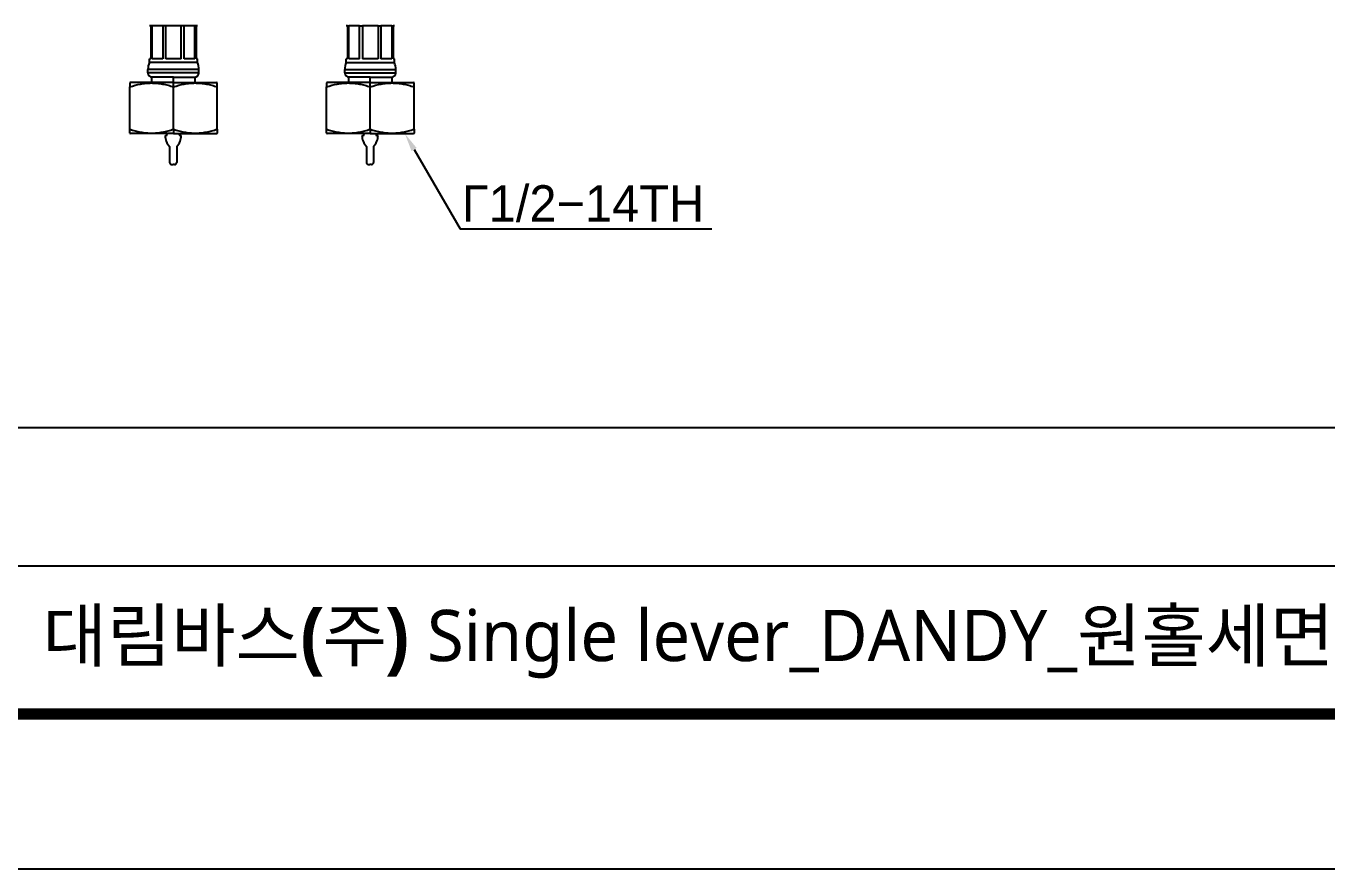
# Model space of a CAD drawing. Extents: x 0 to 1354, y 0 to 992.
# Drawn here: x 259 to 615.7, y 0 to 231.2 of the extents above; entities that cross this region are included whole.
import ezdxf
from ezdxf import colors
from ezdxf.entities.mleader import LeaderData, LeaderLine
from ezdxf.math import Vec2, Vec3

# ---------------------------------------------------------------- set-up
doc = ezdxf.new("R2010")
doc.units = 0
doc.header["$LTSCALE"] = 10
doc.header["$MEASUREMENT"] = 0
doc.layers.get('0').update_dxf_attribs({"linetype": 'CONTINUOUS'})
doc.layers.add('1', color=7, linetype='CONTINUOUS')
doc.layers.add('치수선', color=7, linetype='CONTINUOUS', lineweight=20)
doc.styles.add('Daelim Dimension', font='NanumGothic.ttf')
doc.styles.get("Standard").update_dxf_attribs({"font": 'SYMBOL'})

msp = doc.modelspace()

# ---------------------------------------------------------------- linework, layer by layer
at = {"color": 7, "lineweight": -3}
for p, q in [((297.17, 201.17), (297.37, 201.17)), ((301.57, 201.17), (301.37, 201.17)), ((351.17, 201.17), (351.37, 201.17)), ((355.57, 201.17), (355.37, 201.17)), ((298.37, 198.17), (298.37, 193.77)), ((300.37, 198.17), (300.37, 193.77)), ((352.37, 198.17), (352.37, 193.77)), ((354.37, 198.17), (354.37, 193.77)), ((298.97, 193.17), (299.37, 193.17)), ((299.77, 193.17), (299.37, 193.17)), ((352.97, 193.17), (353.37, 193.17)), ((353.77, 193.17), (353.37, 193.17))]:
    msp.add_line(p, q, dxfattribs=at)
at = {"color": 5, "lineweight": -3}
msp.add_line((21.77, 83.13), (1112.08, 83.13), dxfattribs=at)
at = {"lineweight": -3, "ltscale": 0.5}
msp.add_lwpolyline([(0, 0), (1354.08, 0), (1354.08, 992.16), (0, 992.16)], close=True, dxfattribs=at)
at = {"color": 5, "linetype": 'ByBlock', "lineweight": -3, "const_width": 3.12}
msp.add_lwpolyline([(21.77, 42.48), (1332.17, 42.48), (1332.17, 969.12), (21.77, 969.12)], close=True, dxfattribs=at)
at = {"color": 7, "lineweight": -3}
for centre, radius, start, end in [((301.52, 201.17), 4.35, 180, 223.6028), ((297.37, 201.57), 0.4, 270, 0), ((297.22, 201.17), 4.35, 316.3972, 0), ((301.37, 201.57), 0.4, 180, 270), ((355.52, 201.17), 4.35, 180, 223.6028), ((351.37, 201.57), 0.4, 270, 0), ((351.22, 201.17), 4.35, 316.3972, 0), ((355.37, 201.57), 0.4, 180, 270), ((298.97, 193.77), 0.6, 180, 270), ((299.77, 193.77), 0.6, 270, 0), ((352.97, 193.77), 0.6, 180, 270), ((353.77, 193.77), 0.6, 270, 0)]:
    msp.add_arc(centre, radius, start, end, dxfattribs=at)
at = {"layer": '1', "color": 7, "linetype": 'Continuous', "lineweight": -3}
for p, q in [((293.2, 231.18), (292.85, 231.18)), ((293.2, 231.18), (293.2, 222.18)), ((293.52, 231.18), (293.2, 231.18)), ((293.52, 231.18), (293.52, 222.18)), ((296.53, 231.18), (293.52, 231.18)), ((296.53, 231.18), (296.53, 222.18)), ((297.33, 231.18), (296.53, 231.18)), ((297.33, 222.18), (297.33, 231.18)), ((301.57, 231.18), (297.33, 231.18)), ((301.57, 222.18), (301.57, 231.18)), ((302.37, 231.18), (301.57, 231.18)), ((302.37, 222.18), (302.37, 231.18)), ((305.36, 231.18), (302.37, 231.18)), ((305.36, 222.18), (305.36, 231.18)), ((305.7, 231.18), (305.36, 231.18)), ((305.7, 231.18), (305.7, 222.18)), ((306.05, 231.18), (305.7, 231.18)), ((347.2, 231.18), (346.85, 231.18)), ((347.2, 231.18), (347.2, 222.18)), ((347.2, 231.18), (347.53, 231.18)), ((347.53, 222.18), (347.53, 231.18)), ((350.52, 231.18), (347.53, 231.18)), ((350.52, 222.18), (350.52, 231.18)), ((350.52, 231.18), (351.33, 231.18)), ((351.33, 231.18), (351.33, 222.18)), ((355.57, 231.18), (351.33, 231.18)), ((355.57, 231.18), (355.57, 222.18)), ((355.57, 231.18), (356.36, 231.18)), ((356.36, 231.18), (356.36, 222.18)), ((359.37, 231.18), (356.36, 231.18)), ((359.37, 231.18), (359.37, 222.18)), ((359.37, 231.18), (359.7, 231.18)), ((359.7, 231.18), (359.7, 222.18)), ((360.05, 231.18), (359.7, 231.18)), ((293.2, 222.18), (292.85, 222.18)), ((292.85, 221.18), (292.85, 222.18)), ((306.05, 221.18), (292.85, 221.18)), ((296.53, 222.18), (293.52, 222.18)), ((301.57, 222.18), (297.33, 222.18)), ((305.36, 222.18), (302.37, 222.18)), ((306.05, 222.18), (305.7, 222.18)), ((306.05, 221.18), (306.05, 222.18)), ((347.2, 222.18), (346.85, 222.18)), ((346.85, 221.18), (346.85, 222.18)), ((346.85, 221.18), (360.05, 221.18)), ((350.52, 222.18), (347.53, 222.18)), ((355.57, 222.18), (351.33, 222.18)), ((359.37, 222.18), (356.36, 222.18)), ((360.05, 222.18), (359.7, 222.18)), ((360.05, 221.18), (360.05, 222.18)), ((292.45, 218.38), (292.45, 219.22)), ((306.45, 219.22), (292.45, 219.22)), ((306.45, 218.38), (292.45, 218.38)), ((306.45, 218.38), (306.45, 219.22)), ((346.45, 219.22), (360.45, 219.22)), ((346.45, 218.38), (346.45, 219.22)), ((346.45, 218.38), (360.45, 218.38)), ((360.45, 218.38), (360.45, 219.22)), ((287.67, 215.68), (287.44, 215.55)), ((287.45, 202.88), (287.45, 214.48)), ((299.45, 215.68), (287.67, 215.68)), ((293.45, 217.18), (293.45, 215.68)), ((299.45, 217.18), (293.45, 217.18)), ((299.45, 217.18), (305.45, 217.18)), ((299.45, 215.68), (299.45, 217.18)), ((299.45, 214.48), (299.45, 215.68)), ((299.45, 215.68), (311.22, 215.68)), ((299.45, 202.88), (299.45, 214.48)), ((305.45, 215.68), (305.45, 217.18)), ((311.45, 215.55), (311.22, 215.68)), ((311.45, 202.88), (311.45, 214.48)), ((341.67, 215.68), (341.44, 215.55)), ((341.45, 202.88), (341.45, 214.48)), ((353.45, 215.68), (341.67, 215.68)), ((347.45, 217.18), (347.45, 215.68)), ((353.45, 217.18), (347.45, 217.18)), ((353.45, 217.18), (359.45, 217.18)), ((353.45, 215.68), (353.45, 217.18)), ((353.45, 214.48), (353.45, 215.68)), ((353.45, 215.68), (365.22, 215.68)), ((353.45, 202.88), (353.45, 214.48)), ((359.45, 215.68), (359.45, 217.18)), ((365.45, 215.55), (365.22, 215.68)), ((365.45, 202.88), (365.45, 214.48)), ((287.44, 201.81), (287.67, 201.68)), ((299.45, 201.68), (287.67, 201.68)), ((299.45, 202.88), (299.45, 201.68)), ((299.45, 201.68), (311.22, 201.68)), ((311.22, 201.68), (311.45, 201.81)), ((341.44, 201.81), (341.67, 201.68)), ((353.45, 201.68), (341.67, 201.68)), ((353.45, 202.88), (353.45, 201.68)), ((353.45, 201.68), (365.22, 201.68)), ((365.22, 201.68), (365.45, 201.81))]:
    msp.add_line(p, q, dxfattribs=at)
for centre, radius, start, end in [((297.45, 219.22), 5, 156.9261, 180), ((301.45, 219.22), 5, 0, 23.0739), ((351.45, 219.22), 5, 156.9261, 180), ((355.45, 219.22), 5, 0, 23.0739), ((293.65, 218.38), 1.2, 180, 270), ((305.25, 218.38), 1.2, 270, 0), ((347.65, 218.38), 1.2, 180, 270), ((359.25, 218.38), 1.2, 270, 0)]:
    msp.add_arc(centre, radius, start, end, dxfattribs=at)
for points, knots in [([(287.45, 215.55), (287.45, 215.55), (287.45, 215.55), (287.45, 215.54), (287.45, 215.54), (287.45, 215.54), (287.45, 215.52), (287.45, 215.5), (287.45, 215.43), (287.45, 215.35), (287.45, 215.17), (287.45, 215.05), (287.45, 214.79), (287.45, 214.64), (287.45, 214.48)], [0, 0, 0, 0, 0.060313, 0.060313, 0.091636, 0.091636, 0.122959, 0.24825, 0.24825, 0.498834, 0.498834, 0.749417, 0.749417, 1, 1, 1, 1]), ([(287.45, 214.48), (288.43, 214.8), (289.41, 215.07), (290.91, 215.35), (291.41, 215.42), (292.42, 215.52), (292.92, 215.55), (293.56, 215.55), (293.69, 215.55), (293.88, 215.54), (293.95, 215.54), (294.07, 215.54), (294.39, 215.52), (294.71, 215.5), (295.47, 215.43), (295.98, 215.35), (296.98, 215.17), (297.47, 215.05), (298.46, 214.79), (298.96, 214.64), (299.45, 214.48)], [0, 0, 0, 0, 0.25, 0.25, 0.375, 0.375, 0.5, 0.5, 0.53125, 0.53125, 0.546875, 0.546875, 0.5625, 0.625, 0.625, 0.75, 0.75, 0.875, 0.875, 1, 1, 1, 1]), ([(299.45, 214.48), (300.43, 214.8), (301.41, 215.07), (302.91, 215.35), (303.41, 215.42), (304.42, 215.52), (304.93, 215.55), (305.56, 215.55), (305.69, 215.55), (305.88, 215.54), (305.95, 215.54), (306.07, 215.54), (306.39, 215.52), (306.71, 215.5), (307.47, 215.43), (307.98, 215.35), (308.98, 215.17), (309.47, 215.05), (310.46, 214.79), (310.96, 214.64), (311.45, 214.48)], [0, 0, 0, 0, 0.25, 0.25, 0.375, 0.375, 0.5, 0.5, 0.53125, 0.53125, 0.546875, 0.546875, 0.5625, 0.625, 0.625, 0.75, 0.75, 0.875, 0.875, 1, 1, 1, 1]), ([(311.45, 214.48), (311.45, 214.8), (311.45, 215.07), (311.45, 215.35), (311.45, 215.42), (311.45, 215.52), (311.45, 215.55), (311.45, 215.55), (311.45, 215.55), (311.45, 215.55)], [0, 0, 0, 0, 0.498674, 0.498674, 0.748011, 0.748011, 0.997349, 0.997349, 1, 1, 1, 1]), ([(341.45, 215.55), (341.45, 215.55), (341.45, 215.55), (341.45, 215.54), (341.45, 215.54), (341.45, 215.54), (341.45, 215.52), (341.45, 215.5), (341.45, 215.43), (341.45, 215.35), (341.45, 215.17), (341.45, 215.05), (341.45, 214.79), (341.45, 214.64), (341.45, 214.48)], [0, 0, 0, 0, 0.060313, 0.060313, 0.091636, 0.091636, 0.122959, 0.24825, 0.24825, 0.498834, 0.498834, 0.749417, 0.749417, 1, 1, 1, 1]), ([(341.45, 214.48), (342.43, 214.8), (343.41, 215.07), (344.91, 215.35), (345.41, 215.42), (346.42, 215.52), (346.92, 215.55), (347.56, 215.55), (347.69, 215.55), (347.88, 215.54), (347.95, 215.54), (348.07, 215.54), (348.39, 215.52), (348.71, 215.5), (349.47, 215.43), (349.98, 215.35), (350.98, 215.17), (351.47, 215.05), (352.46, 214.79), (352.96, 214.64), (353.45, 214.48)], [0, 0, 0, 0, 0.25, 0.25, 0.375, 0.375, 0.5, 0.5, 0.53125, 0.53125, 0.546875, 0.546875, 0.5625, 0.625, 0.625, 0.75, 0.75, 0.875, 0.875, 1, 1, 1, 1]), ([(353.45, 214.48), (354.43, 214.8), (355.41, 215.07), (356.91, 215.35), (357.41, 215.42), (358.42, 215.52), (358.93, 215.55), (359.56, 215.55), (359.69, 215.55), (359.88, 215.54), (359.95, 215.54), (360.07, 215.54), (360.39, 215.52), (360.71, 215.5), (361.47, 215.43), (361.98, 215.35), (362.98, 215.17), (363.47, 215.05), (364.46, 214.79), (364.96, 214.64), (365.45, 214.48)], [0, 0, 0, 0, 0.25, 0.25, 0.375, 0.375, 0.5, 0.5, 0.53125, 0.53125, 0.546875, 0.546875, 0.5625, 0.625, 0.625, 0.75, 0.75, 0.875, 0.875, 1, 1, 1, 1]), ([(365.45, 214.48), (365.45, 214.8), (365.45, 215.07), (365.45, 215.35), (365.45, 215.42), (365.45, 215.52), (365.45, 215.55), (365.45, 215.55), (365.45, 215.55), (365.45, 215.55)], [0, 0, 0, 0, 0.498674, 0.498674, 0.748011, 0.748011, 0.997349, 0.997349, 1, 1, 1, 1]), ([(287.45, 201.81), (287.45, 201.81), (287.45, 201.81), (287.45, 201.81), (287.45, 201.81), (287.45, 201.82), (287.45, 201.83), (287.45, 201.85), (287.45, 201.93), (287.45, 202), (287.45, 202.19), (287.45, 202.3), (287.45, 202.57), (287.45, 202.71), (287.45, 202.88)], [0, 0, 0, 0, 0.060313, 0.060313, 0.091636, 0.091636, 0.122959, 0.24825, 0.24825, 0.498834, 0.498834, 0.749417, 0.749417, 1, 1, 1, 1]), ([(287.45, 202.88), (288.43, 202.55), (289.41, 202.28), (290.91, 202), (291.41, 201.93), (292.42, 201.83), (292.92, 201.81), (293.56, 201.81), (293.69, 201.81), (293.88, 201.81), (293.95, 201.81), (294.07, 201.82), (294.39, 201.83), (294.71, 201.85), (295.47, 201.93), (295.98, 202), (296.98, 202.19), (297.47, 202.3), (298.46, 202.56), (298.96, 202.71), (299.45, 202.88)], [0, 0, 0, 0, 0.25, 0.25, 0.375, 0.375, 0.5, 0.5, 0.53125, 0.53125, 0.546875, 0.546875, 0.5625, 0.625, 0.625, 0.75, 0.75, 0.875, 0.875, 1, 1, 1, 1]), ([(299.45, 202.88), (300.43, 202.55), (301.41, 202.28), (302.91, 202), (303.41, 201.93), (304.42, 201.83), (304.93, 201.81), (305.56, 201.81), (305.69, 201.81), (305.88, 201.81), (305.95, 201.81), (306.07, 201.82), (306.39, 201.83), (306.71, 201.85), (307.47, 201.93), (307.98, 202), (308.98, 202.19), (309.47, 202.3), (310.46, 202.57), (310.96, 202.71), (311.45, 202.88)], [0, 0, 0, 0, 0.25, 0.25, 0.375, 0.375, 0.5, 0.5, 0.53125, 0.53125, 0.546875, 0.546875, 0.5625, 0.625, 0.625, 0.75, 0.75, 0.875, 0.875, 1, 1, 1, 1]), ([(311.45, 202.88), (311.45, 202.55), (311.45, 202.28), (311.45, 202), (311.45, 201.93), (311.45, 201.83), (311.45, 201.81), (311.45, 201.81), (311.45, 201.81), (311.45, 201.81)], [0, 0, 0, 0, 0.498674, 0.498674, 0.748011, 0.748011, 0.997349, 0.997349, 1, 1, 1, 1]), ([(341.45, 201.81), (341.45, 201.81), (341.45, 201.81), (341.45, 201.81), (341.45, 201.81), (341.45, 201.82), (341.45, 201.83), (341.45, 201.85), (341.45, 201.93), (341.45, 202), (341.45, 202.19), (341.45, 202.3), (341.45, 202.57), (341.45, 202.71), (341.45, 202.88)], [0, 0, 0, 0, 0.060313, 0.060313, 0.091636, 0.091636, 0.122959, 0.24825, 0.24825, 0.498834, 0.498834, 0.749417, 0.749417, 1, 1, 1, 1]), ([(341.45, 202.88), (342.43, 202.55), (343.41, 202.28), (344.91, 202), (345.41, 201.93), (346.42, 201.83), (346.92, 201.81), (347.56, 201.81), (347.69, 201.81), (347.88, 201.81), (347.95, 201.81), (348.07, 201.82), (348.39, 201.83), (348.71, 201.85), (349.47, 201.93), (349.98, 202), (350.98, 202.19), (351.47, 202.3), (352.46, 202.56), (352.96, 202.71), (353.45, 202.88)], [0, 0, 0, 0, 0.25, 0.25, 0.375, 0.375, 0.5, 0.5, 0.53125, 0.53125, 0.546875, 0.546875, 0.5625, 0.625, 0.625, 0.75, 0.75, 0.875, 0.875, 1, 1, 1, 1]), ([(353.45, 202.88), (354.43, 202.55), (355.41, 202.28), (356.91, 202), (357.41, 201.93), (358.42, 201.83), (358.93, 201.81), (359.56, 201.81), (359.69, 201.81), (359.88, 201.81), (359.95, 201.81), (360.07, 201.82), (360.39, 201.83), (360.71, 201.85), (361.47, 201.93), (361.98, 202), (362.98, 202.19), (363.47, 202.3), (364.46, 202.57), (364.96, 202.71), (365.45, 202.88)], [0, 0, 0, 0, 0.25, 0.25, 0.375, 0.375, 0.5, 0.5, 0.53125, 0.53125, 0.546875, 0.546875, 0.5625, 0.625, 0.625, 0.75, 0.75, 0.875, 0.875, 1, 1, 1, 1]), ([(365.45, 202.88), (365.45, 202.55), (365.45, 202.28), (365.45, 202), (365.45, 201.93), (365.45, 201.83), (365.45, 201.81), (365.45, 201.81), (365.45, 201.81), (365.45, 201.81)], [0, 0, 0, 0, 0.498674, 0.498674, 0.748011, 0.748011, 0.997349, 0.997349, 1, 1, 1, 1])]:
    msp.add_open_spline(points, degree=3, knots=knots, dxfattribs=at)
at = {"layer": '치수선', "lineweight": -3}
msp.add_line((949.7, 120.98), (172.74, 120.98), dxfattribs=at)

# ---------------------------------------------------------------- texts
at = {"color": 2, "lineweight": -3, "insert": (263.58, 71.06), "char_height": 14.0538, "width": 701.9721, "attachment_point": 1, "style": 'Daelim Dimension'}
msp.add_mtext('{\\fPretendard Variable SemiBold|b0|i0|c129|p2;대림바스(주)} Single lever_DANDY_원홀세면샤워수전_DL B3216', dxfattribs=at)

# ---------------------------------------------------------------- leaders
at = {"lineweight": -3, "ltscale": 0.5}
ml = msp.add_multileader_mtext('Standard', dxfattribs=at)
ml.set_content('G1/2-14TH', color=256)
ml.set_leader_properties(color=5)
ml.build(insert=Vec2(0, 0))
ml.multileader.update_dxf_attribs({"text_left_attachment_type": 6, "text_right_attachment_type": 6, "dogleg_length": 0.36, "arrow_head_size": 5})
ctx = ml.context
ctx.base_point, ctx.char_height, ctx.arrow_head_size, ctx.landing_gap_size, ctx.plane_origin = Vec3(378.5, 175.51), 10, 5, 0.09, Vec3(362.96, 201.62)
ctx.left_attachment, ctx.right_attachment = 6, 6
notes = []
notes.append((ctx, [(0, (1, 1, 0), (378.14, 175.51), (1, 0), 0.36, [(0, [(362.96, 201.62)], 0, [])])]))
ctx.mtext.insert, ctx.mtext.flow_direction = Vec3(378.59, 187.51), 5
for ctx, leaders in notes:
    for number, flags, end, landing, length, lines in leaders:
        leader = LeaderData()
        leader.index, (leader.has_last_leader_line, leader.has_dogleg_vector, leader.attachment_direction) = number, flags
        leader.last_leader_point, leader.dogleg_vector, leader.dogleg_length = Vec3(end), Vec3(landing), length
        for number, points, colour, breaks in lines:
            line = LeaderLine()
            line.index, line.vertices, line.color, line.breaks = number, Vec3.list(points), colors.encode_raw_color(colour), breaks
            leader.lines.append(line)
        ctx.leaders.append(leader)

doc.saveas('drawing.dxf')
